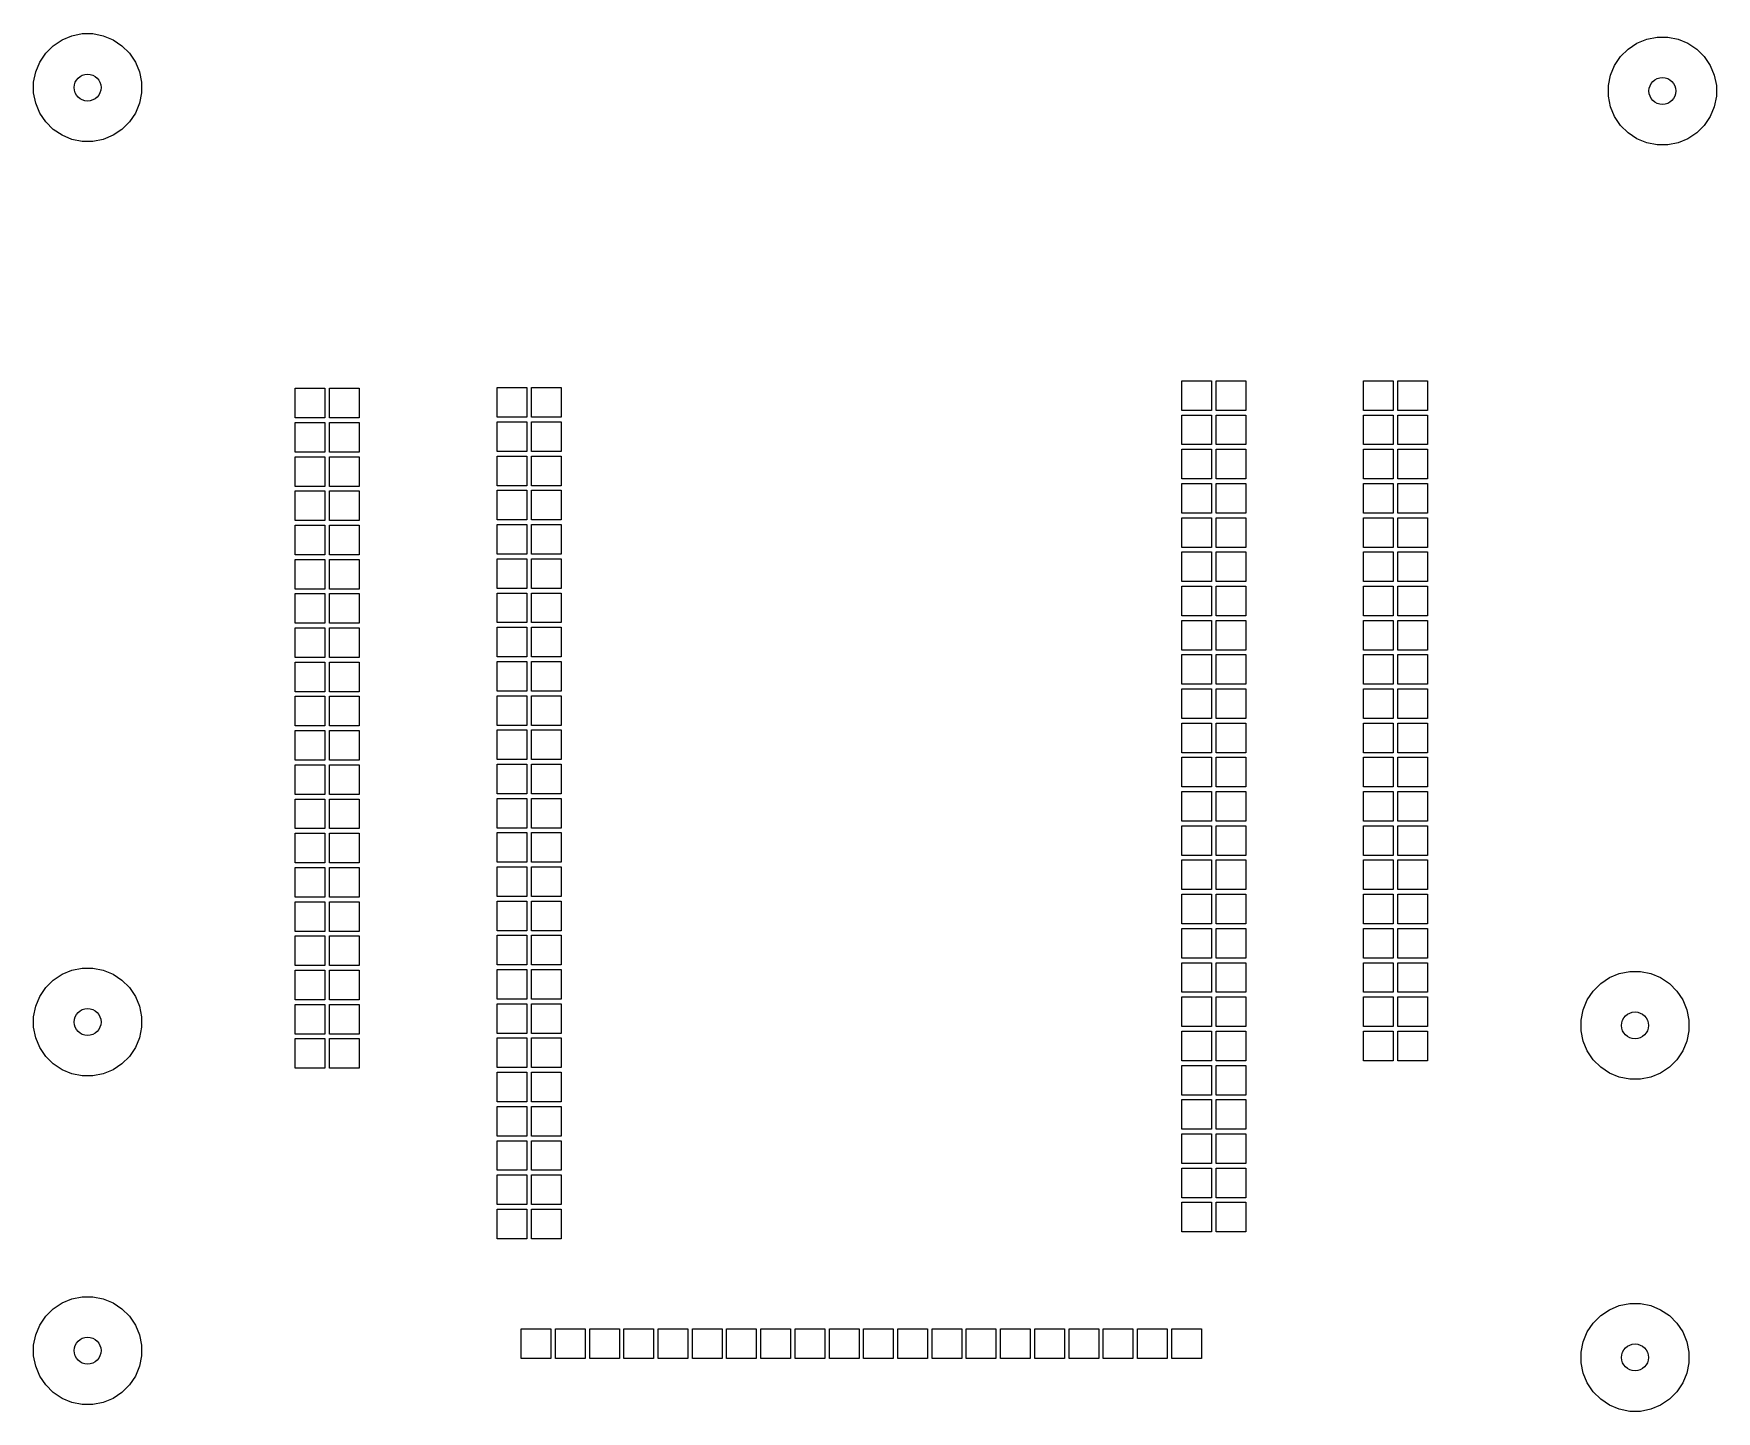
# Model space of a CAD drawing. Extents: x 63 to 188, y -143 to -40.
import ezdxf

# ---------------------------------------------------------------- set-up
doc = ezdxf.new("R2010")
doc.units = 0
doc.header["$MEASUREMENT"] = 0
doc.layers.add('BLACK', color=7, linetype='CONTINUOUS')

msp = doc.modelspace()

# ---------------------------------------------------------------- linework, layer by layer
at = {"layer": 'BLACK', "linetype": 'CONTINUOUS'}
for p, q in [((64.5061, -41.343), (65.1613, -40.9052)), ((65.1613, -40.9052), (65.8892, -40.6037)), ((65.8892, -40.6037), (66.662, -40.45)), ((66.662, -40.45), (67.45, -40.45)), ((67.45, -40.45), (68.2228, -40.6037)), ((68.2228, -40.6037), (68.9507, -40.9052)), ((68.9507, -40.9052), (69.6059, -41.343)), ((181.346, -41.597), (182.001, -41.1592)), ((182.001, -41.1592), (182.729, -40.8577)), ((182.729, -40.8577), (183.502, -40.704)), ((183.502, -40.704), (184.29, -40.704)), ((184.29, -40.704), (185.063, -40.8577)), ((185.063, -40.8577), (185.791, -41.1592)), ((185.791, -41.1592), (186.446, -41.597)), ((63.5112, -42.5553), (63.949, -41.9001)), ((63.949, -41.9001), (64.5061, -41.343)), ((69.6059, -41.343), (70.163, -41.9001)), ((70.163, -41.9001), (70.6008, -42.5553)), ((180.351, -42.8093), (180.789, -42.1541)), ((180.789, -42.1541), (181.346, -41.597)), ((186.446, -41.597), (187.003, -42.1541)), ((187.003, -42.1541), (187.441, -42.8093)), ((63.056, -44.056), (63.2097, -43.2832)), ((63.2097, -43.2832), (63.5112, -42.5553)), ((70.6008, -42.5553), (70.9023, -43.2832)), ((70.9023, -43.2832), (71.056, -44.056)), ((179.896, -44.31), (180.05, -43.5372)), ((180.05, -43.5372), (180.351, -42.8093)), ((187.441, -42.8093), (187.742, -43.5372)), ((187.742, -43.5372), (187.896, -44.31)), ((63.056, -44.844), (63.056, -44.056)), ((63.2097, -45.6168), (63.056, -44.844)), ((71.056, -44.844), (70.9023, -45.6168)), ((71.056, -44.056), (71.056, -44.844)), ((179.896, -45.098), (179.896, -44.31)), ((187.896, -44.31), (187.896, -45.098)), ((63.5112, -46.3447), (63.2097, -45.6168)), ((70.9023, -45.6168), (70.6008, -46.3447)), ((180.05, -45.8708), (179.896, -45.098)), ((180.351, -46.5987), (180.05, -45.8708)), ((187.742, -45.8708), (187.441, -46.5987)), ((187.896, -45.098), (187.742, -45.8708)), ((63.949, -46.9999), (63.5112, -46.3447)), ((64.5061, -47.557), (63.949, -46.9999)), ((70.163, -46.9999), (69.6059, -47.557)), ((70.6008, -46.3447), (70.163, -46.9999)), ((180.789, -47.2539), (180.351, -46.5987)), ((181.346, -47.811), (180.789, -47.2539)), ((187.003, -47.2539), (186.446, -47.811)), ((187.441, -46.5987), (187.003, -47.2539)), ((65.1613, -47.9948), (64.5061, -47.557)), ((65.8892, -48.2963), (65.1613, -47.9948)), ((66.662, -48.45), (65.8892, -48.2963)), ((67.45, -48.45), (66.662, -48.45)), ((68.2228, -48.2963), (67.45, -48.45)), ((68.9507, -47.9948), (68.2228, -48.2963)), ((69.6059, -47.557), (68.9507, -47.9948)), ((182.001, -48.2488), (181.346, -47.811)), ((182.729, -48.5503), (182.001, -48.2488)), ((183.502, -48.704), (182.729, -48.5503)), ((185.063, -48.5503), (184.29, -48.704)), ((185.791, -48.2488), (185.063, -48.5503)), ((186.446, -47.811), (185.791, -48.2488)), ((184.29, -48.704), (183.502, -48.704)), ((82.466, -68.965), (82.466, -66.765)), ((82.466, -66.765), (84.666, -66.765)), ((84.666, -66.765), (84.666, -68.965)), ((85.006, -68.965), (85.006, -66.765)), ((85.006, -66.765), (87.206, -66.765)), ((87.206, -66.765), (87.206, -68.965)), ((97.452, -68.918), (97.452, -66.718)), ((97.452, -66.718), (99.652, -66.718)), ((99.652, -66.718), (99.652, -68.918)), ((99.992, -68.918), (99.992, -66.718)), ((99.992, -66.718), (102.192, -66.718)), ((102.192, -66.718), (102.192, -68.918)), ((148.252, -68.41), (148.252, -66.21)), ((148.252, -66.21), (150.452, -66.21)), ((150.452, -66.21), (150.452, -68.41)), ((150.792, -68.41), (150.792, -66.21)), ((150.792, -66.21), (152.992, -66.21)), ((152.992, -66.21), (152.992, -68.41)), ((161.714, -68.41), (161.714, -66.21)), ((161.714, -66.21), (163.914, -66.21)), ((163.914, -66.21), (163.914, -68.41)), ((164.254, -68.41), (164.254, -66.21)), ((164.254, -66.21), (166.454, -66.21)), ((166.454, -66.21), (166.454, -68.41)), ((150.452, -68.41), (148.252, -68.41)), ((152.992, -68.41), (150.792, -68.41)), ((163.914, -68.41), (161.714, -68.41)), ((166.454, -68.41), (164.254, -68.41)), ((84.666, -68.965), (82.466, -68.965)), ((82.466, -71.505), (82.466, -69.305)), ((82.466, -69.305), (84.666, -69.305)), ((84.666, -69.305), (84.666, -71.505)), ((87.206, -68.965), (85.006, -68.965)), ((85.006, -71.505), (85.006, -69.305)), ((85.006, -69.305), (87.206, -69.305)), ((87.206, -69.305), (87.206, -71.505)), ((99.652, -68.918), (97.452, -68.918)), ((97.452, -71.458), (97.452, -69.258)), ((97.452, -69.258), (99.652, -69.258)), ((99.652, -69.258), (99.652, -71.458)), ((102.192, -68.918), (99.992, -68.918)), ((99.992, -71.458), (99.992, -69.258)), ((99.992, -69.258), (102.192, -69.258)), ((102.192, -69.258), (102.192, -71.458)), ((148.252, -70.95), (148.252, -68.75)), ((148.252, -68.75), (150.452, -68.75)), ((150.452, -68.75), (150.452, -70.95)), ((150.792, -70.95), (150.792, -68.75)), ((150.792, -68.75), (152.992, -68.75)), ((152.992, -68.75), (152.992, -70.95)), ((161.714, -70.95), (161.714, -68.75)), ((161.714, -68.75), (163.914, -68.75)), ((163.914, -68.75), (163.914, -70.95)), ((164.254, -70.95), (164.254, -68.75)), ((164.254, -68.75), (166.454, -68.75)), ((166.454, -68.75), (166.454, -70.95)), ((150.452, -70.95), (148.252, -70.95)), ((152.992, -70.95), (150.792, -70.95)), ((163.914, -70.95), (161.714, -70.95)), ((166.454, -70.95), (164.254, -70.95)), ((84.666, -71.505), (82.466, -71.505)), ((82.466, -74.045), (82.466, -71.845)), ((82.466, -71.845), (84.666, -71.845)), ((84.666, -71.845), (84.666, -74.045)), ((87.206, -71.505), (85.006, -71.505)), ((85.006, -74.045), (85.006, -71.845)), ((85.006, -71.845), (87.206, -71.845)), ((87.206, -71.845), (87.206, -74.045)), ((99.652, -71.458), (97.452, -71.458)), ((97.452, -73.998), (97.452, -71.798)), ((97.452, -71.798), (99.652, -71.798)), ((99.652, -71.798), (99.652, -73.998)), ((102.192, -71.458), (99.992, -71.458)), ((99.992, -73.998), (99.992, -71.798)), ((99.992, -71.798), (102.192, -71.798)), ((102.192, -71.798), (102.192, -73.998)), ((148.252, -73.49), (148.252, -71.29)), ((148.252, -71.29), (150.452, -71.29)), ((150.452, -71.29), (150.452, -73.49)), ((150.792, -73.49), (150.792, -71.29)), ((150.792, -71.29), (152.992, -71.29)), ((152.992, -71.29), (152.992, -73.49)), ((161.714, -73.49), (161.714, -71.29)), ((161.714, -71.29), (163.914, -71.29)), ((163.914, -71.29), (163.914, -73.49)), ((164.254, -73.49), (164.254, -71.29)), ((164.254, -71.29), (166.454, -71.29)), ((166.454, -71.29), (166.454, -73.49)), ((150.452, -73.49), (148.252, -73.49)), ((152.992, -73.49), (150.792, -73.49)), ((163.914, -73.49), (161.714, -73.49)), ((166.454, -73.49), (164.254, -73.49)), ((84.666, -74.045), (82.466, -74.045)), ((82.466, -76.585), (82.466, -74.385)), ((82.466, -74.385), (84.666, -74.385)), ((84.666, -74.385), (84.666, -76.585)), ((87.206, -74.045), (85.006, -74.045)), ((85.006, -76.585), (85.006, -74.385)), ((85.006, -74.385), (87.206, -74.385)), ((87.206, -74.385), (87.206, -76.585)), ((99.652, -73.998), (97.452, -73.998)), ((97.452, -76.538), (97.452, -74.338)), ((97.452, -74.338), (99.652, -74.338)), ((99.652, -74.338), (99.652, -76.538)), ((102.192, -73.998), (99.992, -73.998)), ((99.992, -76.538), (99.992, -74.338)), ((99.992, -74.338), (102.192, -74.338)), ((102.192, -74.338), (102.192, -76.538)), ((148.252, -76.03), (148.252, -73.83)), ((148.252, -73.83), (150.452, -73.83)), ((150.452, -73.83), (150.452, -76.03)), ((150.792, -76.03), (150.792, -73.83)), ((150.792, -73.83), (152.992, -73.83)), ((152.992, -73.83), (152.992, -76.03)), ((161.714, -76.03), (161.714, -73.83)), ((161.714, -73.83), (163.914, -73.83)), ((163.914, -73.83), (163.914, -76.03)), ((164.254, -76.03), (164.254, -73.83)), ((164.254, -73.83), (166.454, -73.83)), ((166.454, -73.83), (166.454, -76.03)), ((150.452, -76.03), (148.252, -76.03)), ((152.992, -76.03), (150.792, -76.03)), ((163.914, -76.03), (161.714, -76.03)), ((166.454, -76.03), (164.254, -76.03)), ((84.666, -76.585), (82.466, -76.585)), ((82.466, -79.125), (82.466, -76.925)), ((82.466, -76.925), (84.666, -76.925)), ((84.666, -76.925), (84.666, -79.125)), ((87.206, -76.585), (85.006, -76.585)), ((85.006, -79.125), (85.006, -76.925)), ((85.006, -76.925), (87.206, -76.925)), ((87.206, -76.925), (87.206, -79.125)), ((99.652, -76.538), (97.452, -76.538)), ((97.452, -79.078), (97.452, -76.878)), ((97.452, -76.878), (99.652, -76.878)), ((99.652, -76.878), (99.652, -79.078)), ((102.192, -76.538), (99.992, -76.538)), ((99.992, -79.078), (99.992, -76.878)), ((99.992, -76.878), (102.192, -76.878)), ((102.192, -76.878), (102.192, -79.078)), ((148.252, -78.57), (148.252, -76.37)), ((148.252, -76.37), (150.452, -76.37)), ((150.452, -76.37), (150.452, -78.57)), ((150.792, -78.57), (150.792, -76.37)), ((150.792, -76.37), (152.992, -76.37)), ((152.992, -76.37), (152.992, -78.57)), ((161.714, -78.57), (161.714, -76.37)), ((161.714, -76.37), (163.914, -76.37)), ((163.914, -76.37), (163.914, -78.57)), ((164.254, -78.57), (164.254, -76.37)), ((164.254, -76.37), (166.454, -76.37)), ((166.454, -76.37), (166.454, -78.57)), ((150.452, -78.57), (148.252, -78.57)), ((152.992, -78.57), (150.792, -78.57)), ((163.914, -78.57), (161.714, -78.57)), ((166.454, -78.57), (164.254, -78.57)), ((84.666, -79.125), (82.466, -79.125)), ((82.466, -81.665), (82.466, -79.465)), ((82.466, -79.465), (84.666, -79.465)), ((84.666, -79.465), (84.666, -81.665)), ((87.206, -79.125), (85.006, -79.125)), ((85.006, -81.665), (85.006, -79.465)), ((85.006, -79.465), (87.206, -79.465)), ((87.206, -79.465), (87.206, -81.665)), ((99.652, -79.078), (97.452, -79.078)), ((97.452, -81.618), (97.452, -79.418)), ((97.452, -79.418), (99.652, -79.418)), ((99.652, -79.418), (99.652, -81.618)), ((102.192, -79.078), (99.992, -79.078)), ((99.992, -81.618), (99.992, -79.418)), ((99.992, -79.418), (102.192, -79.418)), ((102.192, -79.418), (102.192, -81.618)), ((148.252, -81.11), (148.252, -78.91)), ((148.252, -78.91), (150.452, -78.91)), ((150.452, -78.91), (150.452, -81.11)), ((150.792, -81.11), (150.792, -78.91)), ((150.792, -78.91), (152.992, -78.91)), ((152.992, -78.91), (152.992, -81.11)), ((161.714, -81.11), (161.714, -78.91)), ((161.714, -78.91), (163.914, -78.91)), ((163.914, -78.91), (163.914, -81.11)), ((164.254, -81.11), (164.254, -78.91)), ((164.254, -78.91), (166.454, -78.91)), ((166.454, -78.91), (166.454, -81.11)), ((150.452, -81.11), (148.252, -81.11)), ((152.992, -81.11), (150.792, -81.11)), ((163.914, -81.11), (161.714, -81.11)), ((166.454, -81.11), (164.254, -81.11)), ((84.666, -81.665), (82.466, -81.665)), ((82.466, -84.205), (82.466, -82.005)), ((82.466, -82.005), (84.666, -82.005)), ((84.666, -82.005), (84.666, -84.205)), ((87.206, -81.665), (85.006, -81.665)), ((85.006, -84.205), (85.006, -82.005)), ((85.006, -82.005), (87.206, -82.005)), ((87.206, -82.005), (87.206, -84.205)), ((99.652, -81.618), (97.452, -81.618)), ((97.452, -84.158), (97.452, -81.958)), ((97.452, -81.958), (99.652, -81.958)), ((99.652, -81.958), (99.652, -84.158)), ((102.192, -81.618), (99.992, -81.618)), ((99.992, -84.158), (99.992, -81.958)), ((99.992, -81.958), (102.192, -81.958)), ((102.192, -81.958), (102.192, -84.158)), ((148.252, -83.65), (148.252, -81.45)), ((148.252, -81.45), (150.452, -81.45)), ((150.452, -81.45), (150.452, -83.65)), ((150.792, -83.65), (150.792, -81.45)), ((150.792, -81.45), (152.992, -81.45)), ((152.992, -81.45), (152.992, -83.65)), ((161.714, -83.65), (161.714, -81.45)), ((161.714, -81.45), (163.914, -81.45)), ((163.914, -81.45), (163.914, -83.65)), ((164.254, -83.65), (164.254, -81.45)), ((164.254, -81.45), (166.454, -81.45)), ((166.454, -81.45), (166.454, -83.65)), ((84.666, -84.205), (82.466, -84.205)), ((82.466, -86.745), (82.466, -84.545)), ((82.466, -84.545), (84.666, -84.545)), ((84.666, -84.545), (84.666, -86.745)), ((87.206, -84.205), (85.006, -84.205)), ((85.006, -86.745), (85.006, -84.545)), ((85.006, -84.545), (87.206, -84.545)), ((87.206, -84.545), (87.206, -86.745)), ((99.652, -84.158), (97.452, -84.158)), ((97.452, -86.698), (97.452, -84.498)), ((97.452, -84.498), (99.652, -84.498)), ((99.652, -84.498), (99.652, -86.698)), ((102.192, -84.158), (99.992, -84.158)), ((99.992, -86.698), (99.992, -84.498)), ((99.992, -84.498), (102.192, -84.498)), ((102.192, -84.498), (102.192, -86.698)), ((150.452, -83.65), (148.252, -83.65)), ((148.252, -86.19), (148.252, -83.99)), ((148.252, -83.99), (150.452, -83.99)), ((150.452, -83.99), (150.452, -86.19)), ((152.992, -83.65), (150.792, -83.65)), ((150.792, -86.19), (150.792, -83.99)), ((150.792, -83.99), (152.992, -83.99)), ((152.992, -83.99), (152.992, -86.19)), ((163.914, -83.65), (161.714, -83.65)), ((161.714, -86.19), (161.714, -83.99)), ((161.714, -83.99), (163.914, -83.99)), ((163.914, -83.99), (163.914, -86.19)), ((166.454, -83.65), (164.254, -83.65)), ((164.254, -86.19), (164.254, -83.99)), ((164.254, -83.99), (166.454, -83.99)), ((166.454, -83.99), (166.454, -86.19)), ((84.666, -86.745), (82.466, -86.745)), ((82.466, -89.285), (82.466, -87.085)), ((82.466, -87.085), (84.666, -87.085)), ((84.666, -87.085), (84.666, -89.285)), ((87.206, -86.745), (85.006, -86.745)), ((85.006, -89.285), (85.006, -87.085)), ((85.006, -87.085), (87.206, -87.085)), ((87.206, -87.085), (87.206, -89.285)), ((99.652, -86.698), (97.452, -86.698)), ((97.452, -89.238), (97.452, -87.038)), ((97.452, -87.038), (99.652, -87.038)), ((99.652, -87.038), (99.652, -89.238)), ((102.192, -86.698), (99.992, -86.698)), ((99.992, -89.238), (99.992, -87.038)), ((99.992, -87.038), (102.192, -87.038)), ((102.192, -87.038), (102.192, -89.238)), ((150.452, -86.19), (148.252, -86.19)), ((148.252, -88.73), (148.252, -86.53)), ((148.252, -86.53), (150.452, -86.53)), ((150.452, -86.53), (150.452, -88.73)), ((152.992, -86.19), (150.792, -86.19)), ((150.792, -88.73), (150.792, -86.53)), ((150.792, -86.53), (152.992, -86.53)), ((152.992, -86.53), (152.992, -88.73)), ((163.914, -86.19), (161.714, -86.19)), ((161.714, -88.73), (161.714, -86.53)), ((161.714, -86.53), (163.914, -86.53)), ((163.914, -86.53), (163.914, -88.73)), ((166.454, -86.19), (164.254, -86.19)), ((164.254, -88.73), (164.254, -86.53)), ((164.254, -86.53), (166.454, -86.53)), ((166.454, -86.53), (166.454, -88.73)), ((84.666, -89.285), (82.466, -89.285)), ((82.466, -91.825), (82.466, -89.625)), ((82.466, -89.625), (84.666, -89.625)), ((84.666, -89.625), (84.666, -91.825)), ((87.206, -89.285), (85.006, -89.285)), ((85.006, -91.825), (85.006, -89.625)), ((85.006, -89.625), (87.206, -89.625)), ((87.206, -89.625), (87.206, -91.825)), ((99.652, -89.238), (97.452, -89.238)), ((97.452, -91.778), (97.452, -89.578)), ((97.452, -89.578), (99.652, -89.578)), ((99.652, -89.578), (99.652, -91.778)), ((102.192, -89.238), (99.992, -89.238)), ((99.992, -91.778), (99.992, -89.578)), ((99.992, -89.578), (102.192, -89.578)), ((102.192, -89.578), (102.192, -91.778)), ((150.452, -88.73), (148.252, -88.73)), ((148.252, -91.27), (148.252, -89.07)), ((148.252, -89.07), (150.452, -89.07)), ((150.452, -89.07), (150.452, -91.27)), ((152.992, -88.73), (150.792, -88.73)), ((150.792, -91.27), (150.792, -89.07)), ((150.792, -89.07), (152.992, -89.07)), ((152.992, -89.07), (152.992, -91.27)), ((163.914, -88.73), (161.714, -88.73)), ((161.714, -91.27), (161.714, -89.07)), ((161.714, -89.07), (163.914, -89.07)), ((163.914, -89.07), (163.914, -91.27)), ((166.454, -88.73), (164.254, -88.73)), ((164.254, -91.27), (164.254, -89.07)), ((164.254, -89.07), (166.454, -89.07)), ((166.454, -89.07), (166.454, -91.27)), ((84.666, -91.825), (82.466, -91.825)), ((82.466, -94.365), (82.466, -92.165)), ((82.466, -92.165), (84.666, -92.165)), ((84.666, -92.165), (84.666, -94.365)), ((87.206, -91.825), (85.006, -91.825)), ((85.006, -94.365), (85.006, -92.165)), ((85.006, -92.165), (87.206, -92.165)), ((87.206, -92.165), (87.206, -94.365)), ((99.652, -91.778), (97.452, -91.778)), ((97.452, -94.318), (97.452, -92.118)), ((97.452, -92.118), (99.652, -92.118)), ((99.652, -92.118), (99.652, -94.318)), ((102.192, -91.778), (99.992, -91.778)), ((99.992, -94.318), (99.992, -92.118)), ((99.992, -92.118), (102.192, -92.118)), ((102.192, -92.118), (102.192, -94.318)), ((150.452, -91.27), (148.252, -91.27)), ((148.252, -93.81), (148.252, -91.61)), ((148.252, -91.61), (150.452, -91.61)), ((150.452, -91.61), (150.452, -93.81)), ((152.992, -91.27), (150.792, -91.27)), ((150.792, -93.81), (150.792, -91.61)), ((150.792, -91.61), (152.992, -91.61)), ((152.992, -91.61), (152.992, -93.81)), ((163.914, -91.27), (161.714, -91.27)), ((161.714, -93.81), (161.714, -91.61)), ((161.714, -91.61), (163.914, -91.61)), ((163.914, -91.61), (163.914, -93.81)), ((166.454, -91.27), (164.254, -91.27)), ((164.254, -93.81), (164.254, -91.61)), ((164.254, -91.61), (166.454, -91.61)), ((166.454, -91.61), (166.454, -93.81)), ((84.666, -94.365), (82.466, -94.365)), ((82.466, -96.905), (82.466, -94.705)), ((82.466, -94.705), (84.666, -94.705)), ((84.666, -94.705), (84.666, -96.905)), ((87.206, -94.365), (85.006, -94.365)), ((85.006, -96.905), (85.006, -94.705)), ((85.006, -94.705), (87.206, -94.705)), ((87.206, -94.705), (87.206, -96.905)), ((99.652, -94.318), (97.452, -94.318)), ((97.452, -96.858), (97.452, -94.658)), ((97.452, -94.658), (99.652, -94.658)), ((99.652, -94.658), (99.652, -96.858)), ((102.192, -94.318), (99.992, -94.318)), ((99.992, -96.858), (99.992, -94.658)), ((99.992, -94.658), (102.192, -94.658)), ((102.192, -94.658), (102.192, -96.858)), ((150.452, -93.81), (148.252, -93.81)), ((148.252, -96.35), (148.252, -94.15)), ((148.252, -94.15), (150.452, -94.15)), ((150.452, -94.15), (150.452, -96.35)), ((152.992, -93.81), (150.792, -93.81)), ((150.792, -96.35), (150.792, -94.15)), ((150.792, -94.15), (152.992, -94.15)), ((152.992, -94.15), (152.992, -96.35)), ((163.914, -93.81), (161.714, -93.81)), ((161.714, -96.35), (161.714, -94.15)), ((161.714, -94.15), (163.914, -94.15)), ((163.914, -94.15), (163.914, -96.35)), ((166.454, -93.81), (164.254, -93.81)), ((164.254, -96.35), (164.254, -94.15)), ((164.254, -94.15), (166.454, -94.15)), ((166.454, -94.15), (166.454, -96.35)), ((84.666, -96.905), (82.466, -96.905)), ((82.466, -99.445), (82.466, -97.245)), ((82.466, -97.245), (84.666, -97.245)), ((84.666, -97.245), (84.666, -99.445)), ((87.206, -96.905), (85.006, -96.905)), ((85.006, -99.445), (85.006, -97.245)), ((85.006, -97.245), (87.206, -97.245)), ((87.206, -97.245), (87.206, -99.445)), ((99.652, -96.858), (97.452, -96.858)), ((97.452, -99.398), (97.452, -97.198)), ((97.452, -97.198), (99.652, -97.198)), ((99.652, -97.198), (99.652, -99.398)), ((102.192, -96.858), (99.992, -96.858)), ((99.992, -99.398), (99.992, -97.198)), ((99.992, -97.198), (102.192, -97.198)), ((102.192, -97.198), (102.192, -99.398)), ((150.452, -96.35), (148.252, -96.35)), ((148.252, -98.89), (148.252, -96.69)), ((148.252, -96.69), (150.452, -96.69)), ((150.452, -96.69), (150.452, -98.89)), ((152.992, -96.35), (150.792, -96.35)), ((150.792, -98.89), (150.792, -96.69)), ((150.792, -96.69), (152.992, -96.69)), ((152.992, -96.69), (152.992, -98.89)), ((163.914, -96.35), (161.714, -96.35)), ((161.714, -98.89), (161.714, -96.69)), ((161.714, -96.69), (163.914, -96.69)), ((163.914, -96.69), (163.914, -98.89)), ((166.454, -96.35), (164.254, -96.35)), ((164.254, -98.89), (164.254, -96.69)), ((164.254, -96.69), (166.454, -96.69)), ((166.454, -96.69), (166.454, -98.89)), ((84.666, -99.445), (82.466, -99.445)), ((82.466, -101.985), (82.466, -99.785)), ((82.466, -99.785), (84.666, -99.785)), ((84.666, -99.785), (84.666, -101.985)), ((87.206, -99.445), (85.006, -99.445)), ((85.006, -101.985), (85.006, -99.785)), ((85.006, -99.785), (87.206, -99.785)), ((87.206, -99.785), (87.206, -101.985)), ((99.652, -99.398), (97.452, -99.398)), ((97.452, -101.938), (97.452, -99.738)), ((97.452, -99.738), (99.652, -99.738)), ((99.652, -99.738), (99.652, -101.938)), ((102.192, -99.398), (99.992, -99.398)), ((99.992, -101.938), (99.992, -99.738)), ((99.992, -99.738), (102.192, -99.738)), ((102.192, -99.738), (102.192, -101.938)), ((150.452, -98.89), (148.252, -98.89)), ((148.252, -101.43), (148.252, -99.23)), ((148.252, -99.23), (150.452, -99.23)), ((150.452, -99.23), (150.452, -101.43)), ((152.992, -98.89), (150.792, -98.89)), ((150.792, -101.43), (150.792, -99.23)), ((150.792, -99.23), (152.992, -99.23)), ((152.992, -99.23), (152.992, -101.43)), ((163.914, -98.89), (161.714, -98.89)), ((161.714, -101.43), (161.714, -99.23)), ((161.714, -99.23), (163.914, -99.23)), ((163.914, -99.23), (163.914, -101.43)), ((166.454, -98.89), (164.254, -98.89)), ((164.254, -101.43), (164.254, -99.23)), ((164.254, -99.23), (166.454, -99.23)), ((166.454, -99.23), (166.454, -101.43)), ((84.666, -101.985), (82.466, -101.985)), ((82.466, -104.525), (82.466, -102.325)), ((82.466, -102.325), (84.666, -102.325)), ((84.666, -102.325), (84.666, -104.525)), ((87.206, -101.985), (85.006, -101.985)), ((85.006, -104.525), (85.006, -102.325)), ((85.006, -102.325), (87.206, -102.325)), ((87.206, -102.325), (87.206, -104.525)), ((99.652, -101.938), (97.452, -101.938)), ((97.452, -104.478), (97.452, -102.278)), ((97.452, -102.278), (99.652, -102.278)), ((99.652, -102.278), (99.652, -104.478)), ((102.192, -101.938), (99.992, -101.938)), ((99.992, -104.478), (99.992, -102.278)), ((99.992, -102.278), (102.192, -102.278)), ((102.192, -102.278), (102.192, -104.478)), ((150.452, -101.43), (148.252, -101.43)), ((148.252, -103.97), (148.252, -101.77)), ((148.252, -101.77), (150.452, -101.77)), ((150.452, -101.77), (150.452, -103.97)), ((152.992, -101.43), (150.792, -101.43)), ((150.792, -103.97), (150.792, -101.77)), ((150.792, -101.77), (152.992, -101.77)), ((152.992, -101.77), (152.992, -103.97)), ((163.914, -101.43), (161.714, -101.43)), ((161.714, -103.97), (161.714, -101.77)), ((161.714, -101.77), (163.914, -101.77)), ((163.914, -101.77), (163.914, -103.97)), ((166.454, -101.43), (164.254, -101.43)), ((164.254, -103.97), (164.254, -101.77)), ((164.254, -101.77), (166.454, -101.77)), ((166.454, -101.77), (166.454, -103.97)), ((84.666, -104.525), (82.466, -104.525)), ((82.466, -107.065), (82.466, -104.865)), ((82.466, -104.865), (84.666, -104.865)), ((84.666, -104.865), (84.666, -107.065)), ((87.206, -104.525), (85.006, -104.525)), ((85.006, -107.065), (85.006, -104.865)), ((85.006, -104.865), (87.206, -104.865)), ((87.206, -104.865), (87.206, -107.065)), ((99.652, -104.478), (97.452, -104.478)), ((97.452, -107.018), (97.452, -104.818)), ((97.452, -104.818), (99.652, -104.818)), ((99.652, -104.818), (99.652, -107.018)), ((102.192, -104.478), (99.992, -104.478)), ((99.992, -107.018), (99.992, -104.818)), ((99.992, -104.818), (102.192, -104.818)), ((102.192, -104.818), (102.192, -107.018)), ((150.452, -103.97), (148.252, -103.97)), ((148.252, -106.51), (148.252, -104.31)), ((148.252, -104.31), (150.452, -104.31)), ((150.452, -104.31), (150.452, -106.51)), ((152.992, -103.97), (150.792, -103.97)), ((150.792, -106.51), (150.792, -104.31)), ((150.792, -104.31), (152.992, -104.31)), ((152.992, -104.31), (152.992, -106.51)), ((163.914, -103.97), (161.714, -103.97)), ((161.714, -106.51), (161.714, -104.31)), ((161.714, -104.31), (163.914, -104.31)), ((163.914, -104.31), (163.914, -106.51)), ((166.454, -103.97), (164.254, -103.97)), ((164.254, -106.51), (164.254, -104.31)), ((164.254, -104.31), (166.454, -104.31)), ((166.454, -104.31), (166.454, -106.51)), ((84.666, -107.065), (82.466, -107.065)), ((87.206, -107.065), (85.006, -107.065)), ((99.652, -107.018), (97.452, -107.018)), ((97.452, -109.558), (97.452, -107.358)), ((97.452, -107.358), (99.652, -107.358)), ((99.652, -107.358), (99.652, -109.558)), ((102.192, -107.018), (99.992, -107.018)), ((99.992, -109.558), (99.992, -107.358)), ((99.992, -107.358), (102.192, -107.358)), ((102.192, -107.358), (102.192, -109.558)), ((150.452, -106.51), (148.252, -106.51)), ((148.252, -109.05), (148.252, -106.85)), ((148.252, -106.85), (150.452, -106.85)), ((150.452, -106.85), (150.452, -109.05)), ((152.992, -106.51), (150.792, -106.51)), ((150.792, -109.05), (150.792, -106.85)), ((150.792, -106.85), (152.992, -106.85)), ((152.992, -106.85), (152.992, -109.05)), ((163.914, -106.51), (161.714, -106.51)), ((161.714, -109.05), (161.714, -106.85)), ((161.714, -106.85), (163.914, -106.85)), ((163.914, -106.85), (163.914, -109.05)), ((166.454, -106.51), (164.254, -106.51)), ((164.254, -109.05), (164.254, -106.85)), ((164.254, -106.85), (166.454, -106.85)), ((166.454, -106.85), (166.454, -109.05)), ((82.466, -109.605), (82.466, -107.405)), ((82.466, -107.405), (84.666, -107.405)), ((84.666, -107.405), (84.666, -109.605)), ((85.006, -109.605), (85.006, -107.405)), ((85.006, -107.405), (87.206, -107.405)), ((87.206, -107.405), (87.206, -109.605)), ((65.8892, -109.946), (66.662, -109.792)), ((66.662, -109.792), (67.45, -109.792)), ((67.45, -109.792), (68.2228, -109.946)), ((84.666, -109.605), (82.466, -109.605)), ((87.206, -109.605), (85.006, -109.605)), ((99.652, -109.558), (97.452, -109.558)), ((102.192, -109.558), (99.992, -109.558)), ((150.452, -109.05), (148.252, -109.05)), ((148.252, -111.59), (148.252, -109.39)), ((148.252, -109.39), (150.452, -109.39)), ((150.452, -109.39), (150.452, -111.59)), ((152.992, -109.05), (150.792, -109.05)), ((150.792, -111.59), (150.792, -109.39)), ((150.792, -109.39), (152.992, -109.39)), ((152.992, -109.39), (152.992, -111.59)), ((163.914, -109.05), (161.714, -109.05)), ((161.714, -111.59), (161.714, -109.39)), ((161.714, -109.39), (163.914, -109.39)), ((163.914, -109.39), (163.914, -111.59)), ((166.454, -109.05), (164.254, -109.05)), ((164.254, -111.59), (164.254, -109.39)), ((164.254, -109.39), (166.454, -109.39)), ((166.454, -109.39), (166.454, -111.59)), ((63.949, -111.242), (64.5061, -110.685)), ((64.5061, -110.685), (65.1613, -110.247)), ((65.1613, -110.247), (65.8892, -109.946)), ((68.2228, -109.946), (68.9507, -110.247)), ((68.9507, -110.247), (69.6059, -110.685)), ((69.6059, -110.685), (70.163, -111.242)), ((82.466, -112.145), (82.466, -109.945)), ((82.466, -109.945), (84.666, -109.945)), ((84.666, -109.945), (84.666, -112.145)), ((85.006, -112.145), (85.006, -109.945)), ((85.006, -109.945), (87.206, -109.945)), ((87.206, -109.945), (87.206, -112.145)), ((97.452, -112.098), (97.452, -109.898)), ((97.452, -109.898), (99.652, -109.898)), ((99.652, -109.898), (99.652, -112.098)), ((99.992, -112.098), (99.992, -109.898)), ((99.992, -109.898), (102.192, -109.898)), ((102.192, -109.898), (102.192, -112.098)), ((178.757, -111.496), (179.314, -110.939)), ((179.314, -110.939), (179.969, -110.501)), ((179.969, -110.501), (180.697, -110.2)), ((180.697, -110.2), (181.47, -110.046)), ((181.47, -110.046), (182.258, -110.046)), ((182.258, -110.046), (183.031, -110.2)), ((183.031, -110.2), (183.759, -110.501)), ((183.759, -110.501), (184.414, -110.939)), ((184.414, -110.939), (184.971, -111.496)), ((63.2097, -112.625), (63.5112, -111.897)), ((63.5112, -111.897), (63.949, -111.242)), ((70.163, -111.242), (70.6008, -111.897)), ((70.6008, -111.897), (70.9023, -112.625)), ((84.666, -112.145), (82.466, -112.145)), ((87.206, -112.145), (85.006, -112.145)), ((99.652, -112.098), (97.452, -112.098)), ((102.192, -112.098), (99.992, -112.098)), ((150.452, -111.59), (148.252, -111.59)), ((148.252, -114.13), (148.252, -111.93)), ((148.252, -111.93), (150.452, -111.93)), ((150.452, -111.93), (150.452, -114.13)), ((152.992, -111.59), (150.792, -111.59)), ((150.792, -114.13), (150.792, -111.93)), ((150.792, -111.93), (152.992, -111.93)), ((152.992, -111.93), (152.992, -114.13)), ((163.914, -111.59), (161.714, -111.59)), ((161.714, -114.13), (161.714, -111.93)), ((161.714, -111.93), (163.914, -111.93)), ((163.914, -111.93), (163.914, -114.13)), ((166.454, -111.59), (164.254, -111.59)), ((164.254, -114.13), (164.254, -111.93)), ((164.254, -111.93), (166.454, -111.93)), ((166.454, -111.93), (166.454, -114.13)), ((178.018, -112.879), (178.319, -112.151)), ((178.319, -112.151), (178.757, -111.496)), ((184.971, -111.496), (185.409, -112.151)), ((185.409, -112.151), (185.71, -112.879)), ((63.056, -113.398), (63.2097, -112.625)), ((63.056, -114.186), (63.056, -113.398)), ((70.9023, -112.625), (71.056, -113.398)), ((71.056, -113.398), (71.056, -114.186)), ((82.466, -114.685), (82.466, -112.485)), ((82.466, -112.485), (84.666, -112.485)), ((84.666, -112.485), (84.666, -114.685)), ((85.006, -114.685), (85.006, -112.485)), ((85.006, -112.485), (87.206, -112.485)), ((87.206, -112.485), (87.206, -114.685)), ((97.452, -114.638), (97.452, -112.438)), ((97.452, -112.438), (99.652, -112.438)), ((99.652, -112.438), (99.652, -114.638)), ((99.992, -114.638), (99.992, -112.438)), ((99.992, -112.438), (102.192, -112.438)), ((102.192, -112.438), (102.192, -114.638)), ((177.864, -113.652), (178.018, -112.879)), ((185.71, -112.879), (185.864, -113.652)), ((63.2097, -114.959), (63.056, -114.186)), ((71.056, -114.186), (70.9023, -114.959)), ((84.666, -114.685), (82.466, -114.685)), ((87.206, -114.685), (85.006, -114.685)), ((99.652, -114.638), (97.452, -114.638)), ((102.192, -114.638), (99.992, -114.638)), ((150.452, -114.13), (148.252, -114.13)), ((148.252, -116.67), (148.252, -114.47)), ((148.252, -114.47), (150.452, -114.47)), ((150.452, -114.47), (150.452, -116.67)), ((152.992, -114.13), (150.792, -114.13)), ((150.792, -116.67), (150.792, -114.47)), ((150.792, -114.47), (152.992, -114.47)), ((152.992, -114.47), (152.992, -116.67)), ((163.914, -114.13), (161.714, -114.13)), ((161.714, -116.67), (161.714, -114.47)), ((161.714, -114.47), (163.914, -114.47)), ((163.914, -114.47), (163.914, -116.67)), ((166.454, -114.13), (164.254, -114.13)), ((164.254, -116.67), (164.254, -114.47)), ((164.254, -114.47), (166.454, -114.47)), ((166.454, -114.47), (166.454, -116.67)), ((177.864, -114.44), (177.864, -113.652)), ((178.018, -115.213), (177.864, -114.44)), ((185.864, -114.44), (185.71, -115.213)), ((185.864, -113.652), (185.864, -114.44)), ((63.5112, -115.687), (63.2097, -114.959)), ((63.949, -116.342), (63.5112, -115.687)), ((70.6008, -115.687), (70.163, -116.342)), ((70.9023, -114.959), (70.6008, -115.687)), ((82.466, -117.225), (82.466, -115.025)), ((82.466, -115.025), (84.666, -115.025)), ((84.666, -115.025), (84.666, -117.225)), ((85.006, -117.225), (85.006, -115.025)), ((85.006, -115.025), (87.206, -115.025)), ((87.206, -115.025), (87.206, -117.225)), ((97.452, -117.178), (97.452, -114.978)), ((97.452, -114.978), (99.652, -114.978)), ((99.652, -114.978), (99.652, -117.178)), ((99.992, -117.178), (99.992, -114.978)), ((99.992, -114.978), (102.192, -114.978)), ((102.192, -114.978), (102.192, -117.178)), ((178.319, -115.941), (178.018, -115.213)), ((178.757, -116.596), (178.319, -115.941)), ((185.409, -115.941), (184.971, -116.596)), ((185.71, -115.213), (185.409, -115.941)), ((64.5061, -116.899), (63.949, -116.342)), ((65.1613, -117.337), (64.5061, -116.899)), ((65.8892, -117.638), (65.1613, -117.337)), ((68.9507, -117.337), (68.2228, -117.638)), ((69.6059, -116.899), (68.9507, -117.337)), ((70.163, -116.342), (69.6059, -116.899)), ((84.666, -117.225), (82.466, -117.225)), ((87.206, -117.225), (85.006, -117.225)), ((99.652, -117.178), (97.452, -117.178)), ((102.192, -117.178), (99.992, -117.178)), ((150.452, -116.67), (148.252, -116.67)), ((148.252, -119.21), (148.252, -117.01)), ((148.252, -117.01), (150.452, -117.01)), ((150.452, -117.01), (150.452, -119.21)), ((152.992, -116.67), (150.792, -116.67)), ((150.792, -119.21), (150.792, -117.01)), ((150.792, -117.01), (152.992, -117.01)), ((152.992, -117.01), (152.992, -119.21)), ((163.914, -116.67), (161.714, -116.67)), ((166.454, -116.67), (164.254, -116.67)), ((179.314, -117.153), (178.757, -116.596)), ((179.969, -117.591), (179.314, -117.153)), ((184.414, -117.153), (183.759, -117.591)), ((184.971, -116.596), (184.414, -117.153)), ((66.662, -117.792), (65.8892, -117.638)), ((67.45, -117.792), (66.662, -117.792)), ((68.2228, -117.638), (67.45, -117.792)), ((97.452, -119.718), (97.452, -117.518)), ((97.452, -117.518), (99.652, -117.518)), ((99.652, -117.518), (99.652, -119.718)), ((99.992, -119.718), (99.992, -117.518)), ((99.992, -117.518), (102.192, -117.518)), ((102.192, -117.518), (102.192, -119.718)), ((180.697, -117.892), (179.969, -117.591)), ((181.47, -118.046), (180.697, -117.892)), ((182.258, -118.046), (181.47, -118.046)), ((183.031, -117.892), (182.258, -118.046)), ((183.759, -117.591), (183.031, -117.892)), ((99.652, -119.718), (97.452, -119.718)), ((102.192, -119.718), (99.992, -119.718)), ((150.452, -119.21), (148.252, -119.21)), ((148.252, -121.75), (148.252, -119.55)), ((148.252, -119.55), (150.452, -119.55)), ((150.452, -119.55), (150.452, -121.75)), ((152.992, -119.21), (150.792, -119.21)), ((150.792, -121.75), (150.792, -119.55)), ((150.792, -119.55), (152.992, -119.55)), ((152.992, -119.55), (152.992, -121.75)), ((97.452, -122.258), (97.452, -120.058)), ((97.452, -120.058), (99.652, -120.058)), ((99.652, -120.058), (99.652, -122.258)), ((99.992, -122.258), (99.992, -120.058)), ((99.992, -120.058), (102.192, -120.058)), ((102.192, -120.058), (102.192, -122.258)), ((99.652, -122.258), (97.452, -122.258)), ((102.192, -122.258), (99.992, -122.258)), ((150.452, -121.75), (148.252, -121.75)), ((148.252, -124.29), (148.252, -122.09)), ((148.252, -122.09), (150.452, -122.09)), ((150.452, -122.09), (150.452, -124.29)), ((152.992, -121.75), (150.792, -121.75)), ((150.792, -124.29), (150.792, -122.09)), ((150.792, -122.09), (152.992, -122.09)), ((152.992, -122.09), (152.992, -124.29)), ((97.452, -124.798), (97.452, -122.598)), ((97.452, -122.598), (99.652, -122.598)), ((99.652, -122.598), (99.652, -124.798)), ((99.992, -124.798), (99.992, -122.598)), ((99.992, -122.598), (102.192, -122.598)), ((102.192, -122.598), (102.192, -124.798)), ((99.652, -124.798), (97.452, -124.798)), ((102.192, -124.798), (99.992, -124.798)), ((150.452, -124.29), (148.252, -124.29)), ((148.252, -126.83), (148.252, -124.63)), ((148.252, -124.63), (150.452, -124.63)), ((150.452, -124.63), (150.452, -126.83)), ((152.992, -124.29), (150.792, -124.29)), ((150.792, -126.83), (150.792, -124.63)), ((150.792, -124.63), (152.992, -124.63)), ((152.992, -124.63), (152.992, -126.83)), ((97.452, -127.338), (97.452, -125.138)), ((97.452, -125.138), (99.652, -125.138)), ((99.652, -125.138), (99.652, -127.338)), ((99.992, -127.338), (99.992, -125.138)), ((99.992, -125.138), (102.192, -125.138)), ((102.192, -125.138), (102.192, -127.338)), ((150.452, -126.83), (148.252, -126.83)), ((148.252, -129.37), (148.252, -127.17)), ((148.252, -127.17), (150.452, -127.17)), ((150.452, -127.17), (150.452, -129.37)), ((152.992, -126.83), (150.792, -126.83)), ((150.792, -129.37), (150.792, -127.17)), ((150.792, -127.17), (152.992, -127.17)), ((152.992, -127.17), (152.992, -129.37)), ((99.652, -127.338), (97.452, -127.338)), ((97.452, -129.878), (97.452, -127.678)), ((97.452, -127.678), (99.652, -127.678)), ((99.652, -127.678), (99.652, -129.878)), ((102.192, -127.338), (99.992, -127.338)), ((99.992, -129.878), (99.992, -127.678)), ((99.992, -127.678), (102.192, -127.678)), ((102.192, -127.678), (102.192, -129.878)), ((150.452, -129.37), (148.252, -129.37)), ((152.992, -129.37), (150.792, -129.37)), ((99.652, -129.878), (97.452, -129.878)), ((102.192, -129.878), (99.992, -129.878)), ((64.5061, -135.069), (65.1613, -134.631)), ((65.1613, -134.631), (65.8892, -134.33)), ((65.8892, -134.33), (66.662, -134.176)), ((66.662, -134.176), (67.45, -134.176)), ((67.45, -134.176), (68.2228, -134.33)), ((68.2228, -134.33), (68.9507, -134.631)), ((68.9507, -134.631), (69.6059, -135.069)), ((180.697, -134.838), (181.47, -134.684)), ((181.47, -134.684), (182.258, -134.684)), ((182.258, -134.684), (183.031, -134.838)), ((63.5112, -136.281), (63.949, -135.626)), ((63.949, -135.626), (64.5061, -135.069)), ((69.6059, -135.069), (70.163, -135.626)), ((70.163, -135.626), (70.6008, -136.281)), ((178.757, -136.134), (179.314, -135.577)), ((179.314, -135.577), (179.969, -135.139)), ((179.969, -135.139), (180.697, -134.838)), ((183.031, -134.838), (183.759, -135.139)), ((183.759, -135.139), (184.414, -135.577)), ((184.414, -135.577), (184.971, -136.134)), ((63.056, -137.782), (63.2097, -137.009)), ((63.2097, -137.009), (63.5112, -136.281)), ((70.6008, -136.281), (70.9023, -137.009)), ((70.9023, -137.009), (71.056, -137.782)), ((99.23, -138.768), (99.23, -136.568)), ((99.23, -136.568), (101.43, -136.568)), ((101.43, -136.568), (101.43, -138.768)), ((101.77, -138.768), (101.77, -136.568)), ((101.77, -136.568), (103.97, -136.568)), ((103.97, -136.568), (103.97, -138.768)), ((104.31, -138.768), (104.31, -136.568)), ((104.31, -136.568), (106.51, -136.568)), ((106.51, -136.568), (106.51, -138.768)), ((106.85, -138.768), (106.85, -136.568)), ((106.85, -136.568), (109.05, -136.568)), ((109.05, -136.568), (109.05, -138.768)), ((109.39, -138.768), (109.39, -136.568)), ((109.39, -136.568), (111.59, -136.568)), ((111.59, -136.568), (111.59, -138.768)), ((111.93, -138.768), (111.93, -136.568)), ((111.93, -136.568), (114.13, -136.568)), ((114.13, -136.568), (114.13, -138.768)), ((114.47, -138.768), (114.47, -136.568)), ((114.47, -136.568), (116.67, -136.568)), ((116.67, -136.568), (116.67, -138.768)), ((117.01, -138.768), (117.01, -136.568)), ((117.01, -136.568), (119.21, -136.568)), ((119.21, -136.568), (119.21, -138.768)), ((119.55, -138.768), (119.55, -136.568)), ((119.55, -136.568), (121.75, -136.568)), ((121.75, -136.568), (121.75, -138.768)), ((122.09, -138.768), (122.09, -136.568)), ((122.09, -136.568), (124.29, -136.568)), ((124.29, -136.568), (124.29, -138.768)), ((124.63, -138.768), (124.63, -136.568)), ((124.63, -136.568), (126.83, -136.568)), ((126.83, -136.568), (126.83, -138.768)), ((127.17, -138.768), (127.17, -136.568)), ((127.17, -136.568), (129.37, -136.568)), ((129.37, -136.568), (129.37, -138.768)), ((129.71, -138.768), (129.71, -136.568)), ((129.71, -136.568), (131.91, -136.568)), ((131.91, -136.568), (131.91, -138.768)), ((132.25, -138.768), (132.25, -136.568)), ((132.25, -136.568), (134.45, -136.568)), ((134.45, -136.568), (134.45, -138.768)), ((134.79, -138.768), (134.79, -136.568)), ((134.79, -136.568), (136.99, -136.568)), ((136.99, -136.568), (136.99, -138.768)), ((137.33, -138.768), (137.33, -136.568)), ((137.33, -136.568), (139.53, -136.568)), ((139.53, -136.568), (139.53, -138.768)), ((139.87, -138.768), (139.87, -136.568)), ((139.87, -136.568), (142.07, -136.568)), ((142.07, -136.568), (142.07, -138.768)), ((142.41, -138.768), (142.41, -136.568)), ((142.41, -136.568), (144.61, -136.568)), ((144.61, -136.568), (144.61, -138.768)), ((144.95, -138.768), (144.95, -136.568)), ((144.95, -136.568), (147.15, -136.568)), ((147.15, -136.568), (147.15, -138.768)), ((147.49, -138.768), (147.49, -136.568)), ((147.49, -136.568), (149.69, -136.568)), ((149.69, -136.568), (149.69, -138.768)), ((178.018, -137.517), (178.319, -136.789)), ((178.319, -136.789), (178.757, -136.134)), ((184.971, -136.134), (185.409, -136.789)), ((185.409, -136.789), (185.71, -137.517)), ((63.056, -138.57), (63.056, -137.782)), ((63.2097, -139.343), (63.056, -138.57)), ((71.056, -138.57), (70.9023, -139.343)), ((71.056, -137.782), (71.056, -138.57)), ((177.864, -138.29), (178.018, -137.517)), ((177.864, -139.078), (177.864, -138.29)), ((185.71, -137.517), (185.864, -138.29)), ((185.864, -138.29), (185.864, -139.078)), ((63.5112, -140.071), (63.2097, -139.343)), ((70.9023, -139.343), (70.6008, -140.071)), ((101.43, -138.768), (99.23, -138.768)), ((103.97, -138.768), (101.77, -138.768)), ((106.51, -138.768), (104.31, -138.768)), ((109.05, -138.768), (106.85, -138.768)), ((111.59, -138.768), (109.39, -138.768)), ((114.13, -138.768), (111.93, -138.768)), ((116.67, -138.768), (114.47, -138.768)), ((119.21, -138.768), (117.01, -138.768)), ((121.75, -138.768), (119.55, -138.768)), ((124.29, -138.768), (122.09, -138.768)), ((126.83, -138.768), (124.63, -138.768)), ((129.37, -138.768), (127.17, -138.768)), ((131.91, -138.768), (129.71, -138.768)), ((134.45, -138.768), (132.25, -138.768)), ((136.99, -138.768), (134.79, -138.768)), ((139.53, -138.768), (137.33, -138.768)), ((142.07, -138.768), (139.87, -138.768)), ((144.61, -138.768), (142.41, -138.768)), ((147.15, -138.768), (144.95, -138.768)), ((149.69, -138.768), (147.49, -138.768)), ((178.018, -139.851), (177.864, -139.078)), ((185.864, -139.078), (185.71, -139.851)), ((63.949, -140.726), (63.5112, -140.071)), ((64.5061, -141.283), (63.949, -140.726)), ((70.163, -140.726), (69.6059, -141.283)), ((70.6008, -140.071), (70.163, -140.726)), ((178.319, -140.579), (178.018, -139.851)), ((178.757, -141.234), (178.319, -140.579)), ((185.409, -140.579), (184.971, -141.234)), ((185.71, -139.851), (185.409, -140.579)), ((65.1613, -141.721), (64.5061, -141.283)), ((65.8892, -142.022), (65.1613, -141.721)), ((66.662, -142.176), (65.8892, -142.022)), ((67.45, -142.176), (66.662, -142.176)), ((68.2228, -142.022), (67.45, -142.176)), ((68.9507, -141.721), (68.2228, -142.022)), ((69.6059, -141.283), (68.9507, -141.721)), ((179.314, -141.791), (178.757, -141.234)), ((179.969, -142.229), (179.314, -141.791)), ((180.697, -142.53), (179.969, -142.229)), ((183.759, -142.229), (183.031, -142.53)), ((184.414, -141.791), (183.759, -142.229)), ((184.971, -141.234), (184.414, -141.791)), ((181.47, -142.684), (180.697, -142.53)), ((182.258, -142.684), (181.47, -142.684)), ((183.031, -142.53), (182.258, -142.684))]:
    msp.add_line(p, q, dxfattribs=at)
at = {"layer": 'BLACK'}
for centre in [(67.056, -44.45), (183.896, -44.704), (67.056, -113.792), (181.864, -114.046), (67.056, -138.176), (181.864, -138.684)]:
    msp.add_circle(centre, 1, dxfattribs=at)

doc.saveas('drawing.dxf')
